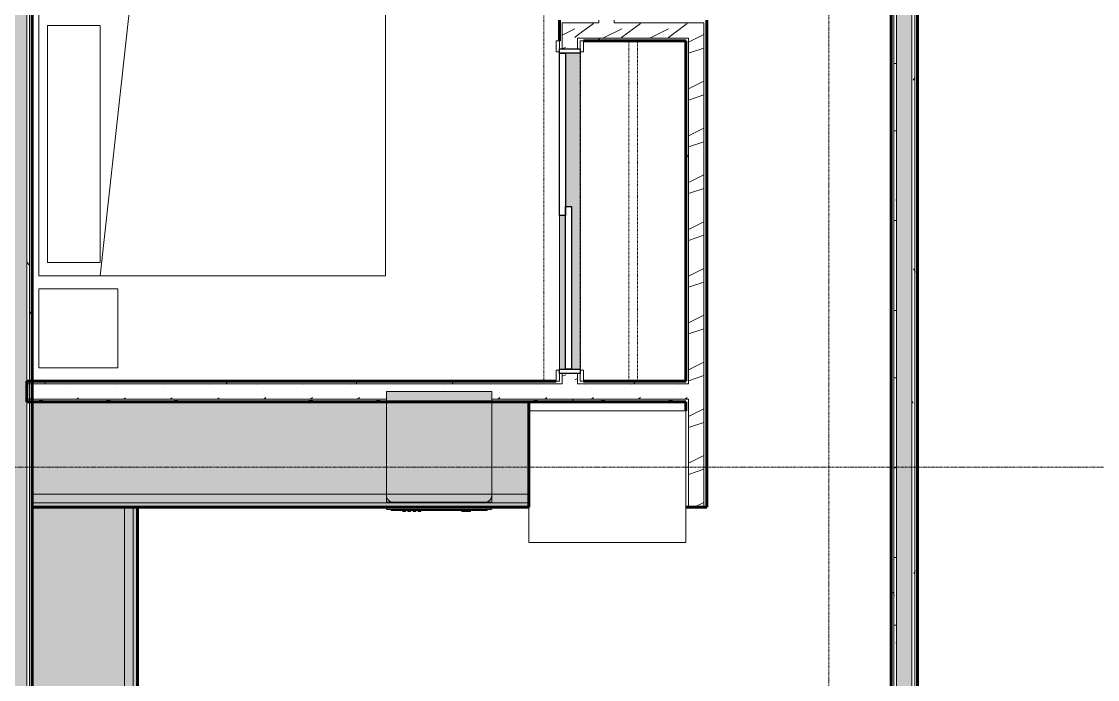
# Model space of a CAD drawing. Header units: inches. Extents: x -4061 to -1937, y 9836 to 11171.
# Drawn here: x -3338.2 to -3093.1, y 10118.8 to 10268.7 of the extents above; entities that cross this region are included whole.
import ezdxf

# ---------------------------------------------------------------- set-up
doc = ezdxf.new("R2010")
doc.units = ezdxf.units.IN
doc.header["$MEASUREMENT"] = 0
doc.linetypes.add('Dash', pattern=[0.25, 0.125, -0.125])
doc.linetypes.add('Grid Line 1_2_', pattern=[0.875, 0.5, -0.125, 0.125, -0.125])
for name, color, linetype, lineweight in [('0-1', 7, 'Continuous', 5), ('0-2', 250, 'Continuous', 9), ('A-DOOR-1', 250, 'Continuous', 9), ('A-DOOR-2', 50, 'Continuous', 30), ('A-DOOR-FRAM-1', 50, 'Continuous', 30), ('A-WALL', 113, 'Continuous', 18), ('A-WALL-1', 8, 'Continuous', 5), ('A-WALL-2', 10, 'Continuous', 60), ('A-WALL-3', 7, 'Continuous', 18), ('A-WALL-PATT-1', 250, 'Continuous', 9), ('A-WALL-PATT-2', 253, 'Continuous', 9), ('A-WALL-PATT-4', 111, 'Continuous', 9), ('I-FURN-1', 250, 'Continuous', 9), ('I-FURN-HDLN-1', 250, 'Dash', 9), ('I-WALL-2', 2, 'Continuous', 60), ('Q-CASE-1', 253, 'Continuous', 9), ('Q-CASE-2', 10, 'Continuous', 60), ('Q-CASE-3', 250, 'Continuous', 9), ('Q-CASE-HDLN-1', 250, 'Dash', 9), ('Q-SPCQ-1', 250, 'Continuous', 9), ('Q-SPCQ-2', 55, 'Continuous', 9), ('S-GRID-1', 1, 'Grid Line 1_2_', 9)]:
    doc.layers.add(name, color=color, linetype=linetype, lineweight=lineweight)
pattern_1 = [(216.87, (-83.801, -231.298), (31.9871619, 21.32545714), [5.331, -47.981]), (206.565, (-77.404, -234.497), (-10.662476, -10.6620098), [11.921, -11.921]), (198.435, (-77.404, -239.828), (-21.3244936, -10.6625869), [6.744, -26.974])]
pattern_2 = [(0, (-88.066, -241.96), (20.48, 5.12), [0.845, -14.515, 0.845, -14.515, -81.92]), (0, (-88.066, -241.96), (20.48, 5.12), [-30.72, 0.845, -29.875, 0.845, -14.515, -35.84]), (0, (-88.066, -241.96), (20.48, 5.12), [-76.8, 0.845, -9.395, 0.845, -24.755]), (120, (-80.386, -239.4), (-14.67405, 15.1762003), [0.845, -14.515, 0.845, -14.515, -81.92]), (120, (-80.386, -239.4), (-14.67405, 15.1762003), [-30.72, 0.845, -29.875, 0.845, -14.515, -35.84]), (120, (-80.386, -239.4), (-14.67405, 15.1762003), [-76.8, 0.845, -9.395, 0.845, -24.755]), (240, (-77.826, -229.16), (-5.80595, -20.2962003), [0.845, -14.515, 0.845, -14.515, -81.92]), (240, (-77.826, -229.16), (-5.80595, -20.2962003), [-30.72, 0.845, -29.875, 0.845, -14.515, -35.84]), (240, (-77.826, -229.16), (-5.80595, -20.2962003), [-76.8, 0.845, -9.395, 0.845, -24.755])]
pattern_3 = [(161.57, (-87.746, -241.64), (-2.560496185, -0.000537386), [0, -18.214, 2.022, 0]), (18.43, (-88.386, -241.64), (-2.560496185, 0.000537386), [0, -18.214, 2.022, 0]), (108.43, (-87.746, -241.64), (1.27922091, -6.400876726), [6.07, -14.166]), (71.57, (-88.386, -241.64), (1.27922091, 6.400876726), [6.07, -14.166])]

# ---------------------------------------------------------------- blocks, each defined once
blk = doc.blocks.new('FOLDING_SLIDING CLOSET - 72_ x 80_-1372885-ENLARGED RCP - 2ND FLOOR PLAN - WEST')
at = {"layer": 'A-DOOR-1'}
for p, q in [((-38.75, 3.25), (-36.25, 3.25)), ((-38.75, 2.5), (-38.75, 3.25)), ((-36.25, 2.5), (-38.75, 2.5)), ((-36.25, 3.25), (-36.25, 2.5)), ((36.25, 3.25), (38.75, 3.25)), ((36.25, 2.5), (36.25, 3.25)), ((38.75, 2.5), (36.25, 2.5)), ((38.75, 3.25), (38.75, 2.5)), ((-38.75, -2.25), (-36.25, -2.25)), ((-38.75, -3), (-38.75, -2.25)), ((-36.25, -2.25), (-36.25, -3)), ((36.25, -2.25), (38.75, -2.25)), ((36.25, -3), (36.25, -2.25)), ((38.75, -2.25), (38.75, -3)), ((-36.25, -3), (-38.75, -3)), ((38.75, -3), (36.25, -3))]:
    blk.add_line(p, q, dxfattribs=at)
at = {"layer": 'A-DOOR-2'}
for p, q in [((-1, 0.5), (36, 0.5)), ((-1, -0.875), (-1, 0.5)), ((36, 0.5), (36, -0.875)), ((-36, -0.875), (1, -0.875)), ((-36, -2.25), (-36, -0.875)), ((1, -2.25), (-36, -2.25)), ((36, -0.875), (-1, -0.875)), ((1, -0.875), (1, -2.25))]:
    blk.add_line(p, q, dxfattribs=at)
at = {"layer": 'A-DOOR-FRAM-1'}
for p, q in [((-37, 2.5), (-36, 2.5)), ((-37, -2.25), (-37, 2.5)), ((-36, 2.5), (-36, -2.25)), ((36, 2.5), (37, 2.5)), ((36, -2.25), (36, 2.5)), ((37, 2.5), (37, -2.25)), ((-36, -2.25), (-37, -2.25)), ((37, -2.25), (36, -2.25))]:
    blk.add_line(p, q, dxfattribs=at)
blk = doc.blocks.new('Refrigerator_-_Side-by-Side_6047 - 36_ X 30_-345559-ENLARGED RCP - 2ND FLOOR PLAN - WEST')
at = {"layer": 'Q-SPCQ-1'}
for p, q in [((17.87, 14.42), (-17.88, 14.42)), ((-17.88, 14.42), (-17.88, -15.58)), ((17.87, -15.58), (17.87, 14.42)), ((-17.88, -15.58), (17.87, -15.58))]:
    blk.add_line(p, q, dxfattribs=at)
blk = doc.blocks.new('OD_CW_Base Cabinet - OD_CW_Base Cabinet-1964684-ENLARGED RCP - 2ND FLOOR PLAN - WEST')
at = {"layer": 'Q-CASE-1'}
for points in [[(89.84, 0), (0.74, 0), (0.74, -1), (113.84, -1), (113.84, 0), (90.46, 0)], [(5.72, -1), (0.74, -1), (0.74, -3), (9.18, -3), (9.18, -1.13), (33.18, -1.13), (33.18, -3), (113.84, -3), (113.84, -1), (9.18, -1)], [(0.74, -3), (0.74, -24), (113.84, -24), (113.84, -3), (5.72, -3)]]:
    blk.add_hatch(color=256, dxfattribs=at).paths.add_polyline_path(points, flags=0)
at = {"layer": 'Q-CASE-2'}
for p, q in [((0.74, -24), (0.74, 0)), ((0.74, 0), (113.84, 0)), ((113.84, 0), (113.84, -24)), ((113.84, -24), (0.74, -24))]:
    blk.add_line(p, q, dxfattribs=at)
at = {"layer": 'Q-CASE-3'}
for p, q in [((92.84, 0), (0.74, 0)), ((113.84, -1), (0.74, -1)), ((113.84, -1), (0.74, -1)), ((113.84, -1), (113.84, 0)), ((113.84, -3), (113.84, -1)), ((0.74, -3), (0.74, -24)), ((113.84, -3), (0.74, -3)), ((113.84, -24), (113.84, -3)), ((113.84, -24), (0.74, -24))]:
    blk.add_line(p, q, dxfattribs=at)
blk = doc.blocks.new('Dishwasher_15404 - 34_ counter-V1-ENLARGED RCP - 2ND FLOOR PLAN - WEST')
at = {"layer": 'Q-SPCQ-2'}
h = blk.add_hatch(color=256, dxfattribs=at)
h.paths.add_polyline_path([(25.25, -11.87), (25.25, -1.57), (25.17, -1.1), (24.98, -0.71), (24.74, -0.42), (24.46, -0.21), (24.08, -0.05), (23.68, 0), (23.38, 0), (23.38, -24), (23.68, -24), (24.08, -23.95), (24.46, -23.79), (24.83, -23.48), (25.07, -23.15), (25.2, -22.77), (25.25, -22.43), (25.25, -19.54)], flags=0)
h.paths.add_polyline_path([(2.37, 0), (0, 0), (0, -24), (2.37, -24), (2.37, -21.59)], flags=0)
h = blk.add_hatch(color=256, dxfattribs=at)
h.paths.add_polyline_path([(25.25, -24), (25.25, -22.43), (25.2, -22.83), (24.96, -23.33), (24.74, -23.58), (24.46, -23.79), (24.08, -23.95), (23.68, -24), (24.75, -24)], flags=0)
h.paths.add_polyline_path([(25.25, -1), (25.25, 0), (23.68, 0), (24.08, -0.05), (24.46, -0.21), (24.83, -0.52), (25.04, -0.79), (25.22, -1.25), (25.25, -1.31), (25.25, -1.17)], flags=0)
for points in [[(26.87, -4.21), (26.87, -0.15), (26.82, -0.06), (26.68, 0), (26.38, 0), (26.38, -24), (26.73, -23.98), (26.82, -23.94), (26.87, -23.8), (26.87, -11.87)], [(25, -0.74), (24.96, -0.67), (24.98, -0.71)], [(27.12, -2.61), (27.12, -1.09), (26.87, -1.09), (26.87, -2.61)], [(27.12, -3.52), (27.12, -2.61), (26.87, -2.63), (26.87, -3.81), (27.12, -3.81)], [(27.12, -20.19), (27.12, -3.81), (26.87, -3.81), (26.87, -20.19)], [(27.37, -5.81), (27.37, -4.82), (27.12, -4.82), (27.12, -5.81)], [(27.37, -6.5), (27.37, -5.81), (27.12, -5.81), (27.12, -6.79), (27.37, -6.79), (27.37, -6.66)], [(27.37, -16.74), (27.37, -16.15), (27.12, -16.15), (27.12, -16.74)], [(27.37, -17.33), (27.12, -17.33), (27.12, -17.92), (27.37, -17.92)], [(27.37, -18.51), (27.12, -18.51), (27.12, -19.1), (27.37, -19.1)], [(27.12, -21.39), (27.12, -20.19), (26.87, -20.19), (26.87, -21.39)], [(27.12, -21.39), (26.87, -21.39), (26.9, -22.91), (27.12, -22.91), (27.12, -22.68)], [(27.37, -19.69), (27.12, -19.69), (27.12, -20.28), (27.37, -20.28), (27.37, -20.15)]]:
    blk.add_hatch(color=256, dxfattribs=at).paths.add_polyline_path(points, flags=0)
at = {"layer": 'Q-SPCQ-1'}
for p, q in [((0, -24), (0, 0)), ((0, 0), (23.68, 0)), ((23.68, 0), (25.25, 0)), ((25.25, 0), (25.25, -1.57)), ((26.38, 0), (26.68, 0)), ((25.25, -1.57), (25.25, -22.43)), ((26.87, -0.2), (26.87, -23.8)), ((27.12, -1.09), (26.87, -1.09)), ((27.12, -2.61), (27.12, -1.09)), ((27.12, -3.81), (27.12, -2.61)), ((27.12, -20.19), (27.12, -3.81)), ((27.37, -4.82), (27.12, -4.82)), ((27.37, -5.81), (27.37, -4.82)), ((27.12, -6.79), (27.37, -6.79)), ((27.37, -6.79), (27.37, -5.81)), ((27.37, -16.15), (27.12, -16.15)), ((27.37, -16.74), (27.12, -16.74)), ((27.37, -16.74), (27.37, -16.15)), ((27.37, -17.33), (27.12, -17.33)), ((27.37, -17.92), (27.12, -17.92)), ((27.37, -18.51), (27.12, -18.51)), ((27.37, -19.1), (27.12, -19.1)), ((27.37, -17.92), (27.37, -17.33)), ((27.37, -19.1), (27.37, -18.51)), ((27.37, -19.69), (27.12, -19.69)), ((27.12, -21.39), (27.12, -20.19)), ((27.37, -20.28), (27.12, -20.28)), ((27.12, -22.91), (27.12, -21.39)), ((27.37, -20.28), (27.37, -19.69)), ((23.68, -24), (0, -24)), ((25.25, -24), (23.68, -24)), ((25.25, -22.43), (25.25, -24)), ((26.68, -24), (26.38, -24)), ((27.12, -22.91), (26.87, -22.91))]:
    blk.add_line(p, q, dxfattribs=at)
for centre, radius, start, end in [((26.68, -0.2), 0.197, 0, 90), ((23.68, -1.57), 1.57, 0, 90), ((23.68, -1.57), 1.57, 32.077, 42.3359), ((23.68, -1.57), 1.57, 17.8182, 27.5266), ((23.68, -1.57), 1.57, 0, 13.6425), ((26.68, -0.2), 0.197, 15, 75), ((23.68, -22.43), 1.57, 270, 0), ((23.68, -22.43), 1.57, 317.6641, 327.923), ((23.68, -22.43), 1.57, 332.4734, 342.1818), ((23.68, -22.43), 1.57, 346.3575, 0), ((26.68, -23.8), 0.197, 270, 0)]:
    blk.add_arc(centre, radius, start, end, dxfattribs=at)
blk = doc.blocks.new('OD_CW_Base Cabinet - OD_CW_Base Cabinet-1964726-ENLARGED RCP - 2ND FLOOR PLAN - WEST')
at = {"layer": 'Q-CASE-1'}
for points in [[(133.01, -0.63), (133.01, 0), (0.74, 0), (0.74, -1), (46.97, -1), (46.97, -0.63), (70.97, -0.63), (70.97, -1), (133.01, -1)], [(133.01, -3), (0.74, -3), (0.74, -24), (133.01, -24)]]:
    blk.add_hatch(color=256, dxfattribs=at).paths.add_polyline_path(points, flags=0)
h = blk.add_hatch(color=256, dxfattribs=at)
h.paths.add_polyline_path([(133.01, -1), (70.97, -1), (70.97, -3), (133.01, -3)], flags=0)
h.paths.add_polyline_path([(46.97, -3), (46.97, -1), (0.74, -1), (0.74, -3)], flags=0)
at = {"layer": 'Q-CASE-2'}
for p, q in [((0.74, -24), (0.74, 0)), ((0.74, 0), (133.01, 0)), ((133.01, 0), (133.01, -24)), ((133.01, -24), (0.74, -24))]:
    blk.add_line(p, q, dxfattribs=at)
at = {"layer": 'Q-CASE-3'}
for p, q in [((0.74, 0), (0.74, -1)), ((133.01, 0), (0.74, 0)), ((46.97, -1), (0.74, -1)), ((0.74, -1), (0.74, -3)), ((46.97, -1), (0.74, -1)), ((133.01, -1), (70.97, -1)), ((133.01, -1), (70.97, -1)), ((133.01, -1), (133.01, 0)), ((133.01, -3), (133.01, -1)), ((0.74, -3), (0.74, -24)), ((133.01, -3), (0.74, -3)), ((133.01, -24), (133.01, -3)), ((133.01, -24), (0.74, -24))]:
    blk.add_line(p, q, dxfattribs=at)
blk = doc.blocks.new('OD_CW_Closet - OD_CW_Closet-1690832-ENLARGED RCP - 2ND FLOOR PLAN - WEST')
at = {"layer": 'Q-CASE-HDLN-1'}
for p, q in [((3.24, 0), (75.74, 0)), ((0.74, -11), (78.24, -11)), ((0.74, -13), (78.24, -13))]:
    blk.add_line(p, q, dxfattribs=at)
blk = doc.blocks.new('Bed-Standard - Queen 60_ x 79_-1433484-ENLARGED RCP - 2ND FLOOR PLAN - WEST')
at = {"layer": 'I-FURN-1'}
for p, q in [((-19.31, 41.3), (40.69, 41.3)), ((-19.31, -37.7), (-19.31, 41.3)), ((40.69, 41.3), (40.69, -37.7)), ((40.69, -23.7), (-19.31, -17.13)), ((-16.31, -23.7), (37.69, -23.7)), ((-16.31, -35.7), (-16.31, -23.7)), ((37.69, -35.7), (37.69, -23.7)), ((-16.31, -35.7), (37.69, -35.7)), ((40.69, -37.7), (-19.31, -37.7))]:
    blk.add_line(p, q, dxfattribs=at)
at = {"layer": 'I-FURN-HDLN-1'}
for p, q in [((-55.31, 77.3), (64.69, 77.3)), ((-55.31, -37.7), (-55.31, 77.3)), ((64.69, 77.3), (64.69, -37.7))]:
    blk.add_line(p, q, dxfattribs=at)
blk = doc.blocks.new('Table-Night Stand - 18_ x 18_ x 24_-1372838-ENLARGED RCP - 2ND FLOOR PLAN - WEST')
at = {"layer": 'I-FURN-1'}
for p, q in [((0.15, 0), (18.15, 0)), ((0.15, -18), (0.15, 0)), ((18.15, 0), (18.15, -18)), ((18.15, -18), (0.15, -18))]:
    blk.add_line(p, q, dxfattribs=at)
blk = doc.blocks.new('CTR - 1st Phase - Unit Layouts_rvt-1-ENLARGED RCP - 2ND FLOOR PLAN - WEST')
at = {"layer": 'A-WALL-1'}
h = blk.add_hatch(color=256, dxfattribs=at)
h.paths.add_polyline_path([(-3215.65, 10189.52), (-3214.27, 10189.52), (-3214.27, 10224.52), (-3215.65, 10224.52)], flags=0)
h.paths.add_polyline_path([(-3210.9, 10189.52), (-3210.9, 10261.52), (-3214.27, 10261.52), (-3214.27, 10226.52), (-3212.9, 10226.52), (-3212.9, 10189.52), (-3211.52, 10189.52)], flags=0)
at = {"layer": 'A-WALL-PATT-1'}
h = blk.add_hatch(dxfattribs=at)
h.set_pattern_fill('FP_1', color=256, style=0, pattern_type=2)
h.set_pattern_definition(pattern_2)
h.paths.add_polyline_path([(-3215.65, 10186.77), (-3215.02, 10186.77), (-3215.02, 10188.52), (-3215.65, 10188.52)], flags=0)
h.paths.add_polyline_path([(-3215.65, 10262.52), (-3215.02, 10262.52), (-3215.02, 10269.02), (-3215.65, 10269.02), (-3215.65, 10264.27)], flags=0)
h = blk.add_hatch(dxfattribs=at)
h.set_pattern_fill('FP_1', color=256, style=0, pattern_type=2)
h.set_pattern_definition(pattern_2)
h.paths.add_polyline_path([(-3182.75, 10158.02), (-3182.12, 10158.02), (-3182.12, 10268.4), (-3182.75, 10268.4), (-3182.75, 10171.86)], flags=0)
h = blk.add_hatch(dxfattribs=at)
h.set_pattern_fill('FP_1', color=256, style=0, pattern_type=2)
h.set_pattern_definition(pattern_2)
h.paths.add_polyline_path([(-3196.95, 10264.27), (-3186.25, 10264.27), (-3186.25, 10264.9), (-3210.9, 10264.9), (-3210.9, 10264.27), (-3203.2, 10264.27)], flags=0)
h = blk.add_hatch(dxfattribs=at)
h.set_pattern_fill('FP_1', color=256, style=0, pattern_type=2)
h.set_pattern_definition(pattern_2)
h.paths.add_polyline_path([(-3186.25, 10158.02), (-3186.25, 10182.65), (-3186.87, 10182.65), (-3186.87, 10158.02)], flags=0)
h.paths.add_polyline_path([(-3186.87, 10186.15), (-3186.25, 10186.15), (-3186.25, 10264.27), (-3186.87, 10264.27), (-3186.87, 10186.77)], flags=0)
h = blk.add_hatch(dxfattribs=at)
h.set_pattern_fill('FP_1', color=256, style=0, pattern_type=2)
h.set_pattern_definition(pattern_2)
h.paths.add_polyline_path([(-3222.62, 10186.15), (-3215.02, 10186.15), (-3215.02, 10186.77), (-3335.72, 10186.77), (-3335.72, 10186.15), (-3227.61, 10186.15)], flags=0)
h.paths.add_polyline_path([(-3211.52, 10186.15), (-3186.87, 10186.15), (-3186.87, 10186.77), (-3211.52, 10186.77)], flags=0)
h = blk.add_hatch(dxfattribs=at)
h.set_pattern_fill('FP_1', color=256, style=0, pattern_type=2)
h.set_pattern_definition(pattern_2)
h.paths.add_polyline_path([(-3215.02, 10182.02), (-3186.87, 10182.02), (-3186.87, 10182.65), (-3231.06, 10182.65), (-3231.06, 10182.02), (-3222.62, 10182.02)], flags=0)
h.paths.add_polyline_path([(-3255.25, 10182.02), (-3255.06, 10182.02), (-3255.06, 10182.65), (-3335.72, 10182.65), (-3335.72, 10182.02), (-3334.25, 10182.02)], flags=0)
at = {"layer": 'A-WALL-PATT-2'}
h = blk.add_hatch(dxfattribs=at)
h.set_pattern_fill('FP_2', color=256, style=0, pattern_type=2)
h.set_pattern_definition(pattern_1)
h.paths.add_polyline_path([(-3204.61, 10268.4), (-3203.2, 10268.4), (-3203.2, 10272.12), (-3206.7, 10272.12), (-3206.7, 10268.4)], flags=0)
h.paths.add_polyline_path([(-3206.7, 10308.12), (-3203.2, 10308.12), (-3203.2, 10356.44), (-3206.7, 10356.44), (-3206.7, 10308.75)], flags=0)
h = blk.add_hatch(dxfattribs=at)
h.set_pattern_fill('FP_2', color=256, style=0, pattern_type=2)
h.set_pattern_definition(pattern_1)
h.paths.add_polyline_path([(-3211.52, 10186.15), (-3211.52, 10188.52), (-3215.02, 10188.52), (-3215.02, 10186.15)], flags=0)
h.paths.add_polyline_path([(-3213.75, 10262.52), (-3211.52, 10262.52), (-3211.52, 10268.4), (-3215.02, 10268.4), (-3215.02, 10262.52)], flags=0)
h = blk.add_hatch(dxfattribs=at)
h.set_pattern_fill('FP_2', color=256, style=0, pattern_type=2)
h.set_pattern_definition(pattern_1)
h.paths.add_polyline_path([(-3211.52, 10264.9), (-3182.75, 10264.9), (-3182.75, 10268.4), (-3211.52, 10268.4), (-3211.52, 10264.91)], flags=0)
h = blk.add_hatch(dxfattribs=at)
h.set_pattern_fill('FP_2', color=256, style=0, pattern_type=2)
h.set_pattern_definition(pattern_1)
h.paths.add_polyline_path([(-3182.75, 10158.02), (-3182.75, 10264.9), (-3186.25, 10264.9), (-3186.25, 10158.02)], flags=0)
h = blk.add_hatch(dxfattribs=at)
h.set_pattern_fill('FP_2', color=256, style=0, pattern_type=2)
h.set_pattern_definition(pattern_1)
h.paths.add_polyline_path([(-3222.62, 10182.65), (-3186.25, 10182.65), (-3186.25, 10186.15), (-3336.97, 10186.15), (-3336.97, 10182.65), (-3255.06, 10182.65), (-3255.06, 10184.4), (-3231.06, 10184.4), (-3231.06, 10182.65), (-3227.61, 10182.65)], flags=0)
at = {"layer": 'A-WALL-2'}
for p, q in [((-3215.65, 10264.27), (-3215.65, 10269.02)), ((-3182.12, 10269.02), (-3182.12, 10268.4)), ((-3182.12, 10268.4), (-3182.12, 10264.27)), ((-3186.87, 10264.27), (-3210.15, 10264.27)), ((-3186.87, 10186.77), (-3186.87, 10264.27)), ((-3182.12, 10264.27), (-3182.12, 10158.02)), ((-3336.97, 10182.02), (-3336.97, 10186.77)), ((-3336.97, 10186.77), (-3216.4, 10186.77)), ((-3210.15, 10186.77), (-3186.87, 10186.77)), ((-3335.72, 10182.02), (-3336.97, 10182.02)), ((-3186.87, 10182.02), (-3222.62, 10182.02)), ((-3186.87, 10180.02), (-3186.87, 10182.02)), ((-3182.12, 10158.02), (-3186.87, 10158.02))]:
    blk.add_line(p, q, dxfattribs=at)
at = {"layer": 'A-WALL-3'}
for p, q in [((-3215.02, 10268.4), (-3215.02, 10262.52)), ((-3211.52, 10268.4), (-3215.02, 10268.4)), ((-3210.9, 10268.4), (-3211.52, 10268.4)), ((-3210.9, 10268.4), (-3206.7, 10268.4)), ((-3206.7, 10268.4), (-3206.7, 10269.02)), ((-3203.2, 10268.4), (-3203.2, 10269.02)), ((-3203.2, 10268.4), (-3182.75, 10268.4)), ((-3182.75, 10264.9), (-3182.75, 10268.4)), ((-3211.52, 10264.9), (-3211.52, 10262.52)), ((-3210.9, 10264.9), (-3211.52, 10264.9)), ((-3210.9, 10264.9), (-3186.25, 10264.9)), ((-3186.25, 10264.27), (-3186.25, 10264.9)), ((-3182.75, 10264.27), (-3182.75, 10264.9)), ((-3186.25, 10186.15), (-3186.25, 10264.27)), ((-3182.75, 10158.02), (-3182.75, 10264.27)), ((-3210.9, 10189.52), (-3210.9, 10261.52)), ((-3215.65, 10224.52), (-3215.65, 10189.52)), ((-3215.02, 10188.52), (-3215.02, 10186.77)), ((-3215.02, 10186.15), (-3215.02, 10186.77)), ((-3211.52, 10188.52), (-3211.52, 10186.77)), ((-3211.52, 10186.15), (-3211.52, 10186.77)), ((-3336.97, 10186.15), (-3215.02, 10186.15)), ((-3211.52, 10186.15), (-3186.87, 10186.15)), ((-3186.25, 10186.15), (-3186.87, 10186.15)), ((-3336.97, 10182.65), (-3255.06, 10182.65)), ((-3231.06, 10182.65), (-3186.87, 10182.65)), ((-3186.25, 10182.65), (-3186.87, 10182.65)), ((-3186.25, 10158.02), (-3186.25, 10182.65))]:
    blk.add_line(p, q, dxfattribs=at)
at = {"layer": '0-2'}
for name, p, rotation in [('Bed-Standard - Queen 60_ x 79_-1433484-ENLARGED RCP - 2ND FLOOR PLAN - WEST', (-3296.54, 10251.46), 269.9999999999839), ('FOLDING_SLIDING CLOSET - 72_ x 80_-1372885-ENLARGED RCP - 2ND FLOOR PLAN - WEST', (-3213.4, 10225.52), 269.9999999999763), ('OD_CW_Closet - OD_CW_Closet-1690832-ENLARGED RCP - 2ND FLOOR PLAN - WEST', (-3210.87, 10186.03), 89.99999999998322), ('Table-Night Stand - 18_ x 18_ x 24_-1372838-ENLARGED RCP - 2ND FLOOR PLAN - WEST', (-3316.25, 10207.92), 269.9999999999884), ('Dishwasher_15404 - 34_ counter-V1-ENLARGED RCP - 2ND FLOOR PLAN - WEST', (-3231.06, 10184.4), 269.9999999999659), ('OD_CW_Base Cabinet - OD_CW_Base Cabinet-1964684-ENLARGED RCP - 2ND FLOOR PLAN - WEST', (-3221.89, 10158.02), 180), ('OD_CW_Base Cabinet - OD_CW_Base Cabinet-1964726-ENLARGED RCP - 2ND FLOOR PLAN - WEST', (-3311.72, 10158.76), 269.9999999999651)]:
    blk.add_blockref(name, p, dxfattribs=dict(at, rotation=rotation))
blk.add_blockref('Refrigerator_-_Side-by-Side_6047 - 36_ X 30_-345559-ENLARGED RCP - 2ND FLOOR PLAN - WEST', (-3204.75, 10165.6), dxfattribs=at)
blk = doc.blocks.new('CTR - 1st Phase - Shell_rvt-1-ENLARGED RCP - 2ND FLOOR PLAN - WEST')
at = {"layer": 'S-GRID-1'}
for p, q in [((-3154.32, 9836.18), (-3154.32, 11138.35)), ((-1936.83, 10167.19), (-4027.88, 10167.19))]:
    blk.add_line(p, q, dxfattribs=at)

msp = doc.modelspace()

# ---------------------------------------------------------------- hatches: boundary and pattern name
at = {"layer": 'A-WALL-PATT-4'}
h = msp.add_hatch(dxfattribs=at)
h.set_pattern_fill('FP_4', color=256, style=0, pattern_type=2)
h.set_pattern_definition(pattern_3)
h.paths.add_polyline_path([(-3340.47, 9988.81), (-3336.97, 9988.81), (-3336.97, 10377.39), (-3340.47, 10377.39), (-3340.47, 10021.52)], flags=0)
h = msp.add_hatch(dxfattribs=at)
h.set_pattern_fill('FP_1', color=256, style=0, pattern_type=2)
h.set_pattern_definition(pattern_2)
h.paths.add_polyline_path([(-3336.97, 9988.81), (-3336.35, 9988.81), (-3336.35, 10182.65), (-3336.97, 10182.65), (-3336.97, 10021.52)], flags=0)
h.paths.add_polyline_path([(-3336.97, 10186.15), (-3336.35, 10186.15), (-3336.35, 10376.76), (-3336.97, 10376.76), (-3336.97, 10247.03)], flags=0)
h = msp.add_hatch(dxfattribs=at)
h.set_pattern_fill('FP_1', color=256, style=0, pattern_type=2)
h.set_pattern_definition(pattern_2)
h.paths.add_polyline_path([(-3335.72, 9988.81), (-3335.72, 10087.79), (-3336.35, 10087.79), (-3336.35, 9988.81)], flags=0)
h.paths.add_polyline_path([(-3336.35, 10111.79), (-3335.72, 10111.79), (-3335.72, 10182.65), (-3336.35, 10182.65), (-3336.35, 10158.02)], flags=0)
h.paths.add_polyline_path([(-3336.35, 10186.15), (-3335.72, 10186.15), (-3335.72, 10376.14), (-3336.35, 10376.14), (-3336.35, 10247.03)], flags=0)
h = msp.add_hatch(dxfattribs=at)
h.set_pattern_fill('FP_1', color=256, style=0, pattern_type=2)
h.set_pattern_definition(pattern_2)
h.paths.add_polyline_path([(-3139.5, 9988.81), (-3138.87, 9988.81), (-3138.87, 10355.81), (-3139.5, 10355.81), (-3139.5, 9989.06)], flags=0)
h = msp.add_hatch(dxfattribs=at)
h.set_pattern_fill('FP_4', color=256, style=0, pattern_type=2)
h.set_pattern_definition(pattern_3)
h.paths.add_polyline_path([(-3135.37, 9988.81), (-3135.37, 10356.44), (-3138.87, 10356.44), (-3138.87, 9988.81), (-3135.63, 9988.81)], flags=0)
h = msp.add_hatch(dxfattribs=at)
h.set_pattern_fill('FP_1', color=256, style=0, pattern_type=2)
h.set_pattern_definition(pattern_2)
h.paths.add_polyline_path([(-3134.75, 9988.81), (-3134.75, 10355.81), (-3135.37, 10355.81), (-3135.37, 9988.81)], flags=0)
h = msp.add_hatch(dxfattribs=at)
h.set_pattern_fill('FP_1', color=256, style=0, pattern_type=2)
h.set_pattern_definition(pattern_2)
h.paths.add_polyline_path([(-3140.12, 9988.81), (-3139.5, 9988.81), (-3139.5, 10355.19), (-3140.12, 10355.19), (-3140.12, 9989.06)], flags=0)
h = msp.add_hatch(dxfattribs=at)
h.set_pattern_fill('FP_1', color=256, style=0, pattern_type=2)
h.set_pattern_definition(pattern_2)
h.paths.add_polyline_path([(-3134.75, 9988.81), (-3134.12, 9988.81), (-3134.12, 10355.19), (-3134.75, 10355.19), (-3134.75, 9989.06)], flags=0)

# ---------------------------------------------------------------- linework, layer by layer
at = {"layer": 'A-WALL'}
for p, q in [((-3336.97, 9988.81), (-3336.97, 10377.39)), ((-3336.35, 10111.79), (-3336.35, 10376.76)), ((-3139.5, 9988.81), (-3139.5, 10355.81)), ((-3138.87, 9988.81), (-3138.87, 10356.44)), ((-3135.37, 9988.81), (-3135.37, 10356.44)), ((-3134.75, 9988.81), (-3134.75, 10355.81))]:
    msp.add_line(p, q, dxfattribs=at)
at = {"layer": 'I-WALL-2'}
for p, q in [((-3335.72, 10376.14), (-3335.72, 10182.02)), ((-3140.12, 10103.8), (-3140.12, 10355.19)), ((-3134.12, 10355.19), (-3134.12, 10103.8))]:
    msp.add_line(p, q, dxfattribs=at)

# ---------------------------------------------------------------- block references
at = {"layer": '0-1'}
for name in ['CTR - 1st Phase - Shell_rvt-1-ENLARGED RCP - 2ND FLOOR PLAN - WEST', 'CTR - 1st Phase - Unit Layouts_rvt-1-ENLARGED RCP - 2ND FLOOR PLAN - WEST']:
    msp.add_blockref(name, (0, 0), dxfattribs=at)

doc.saveas('drawing.dxf')
